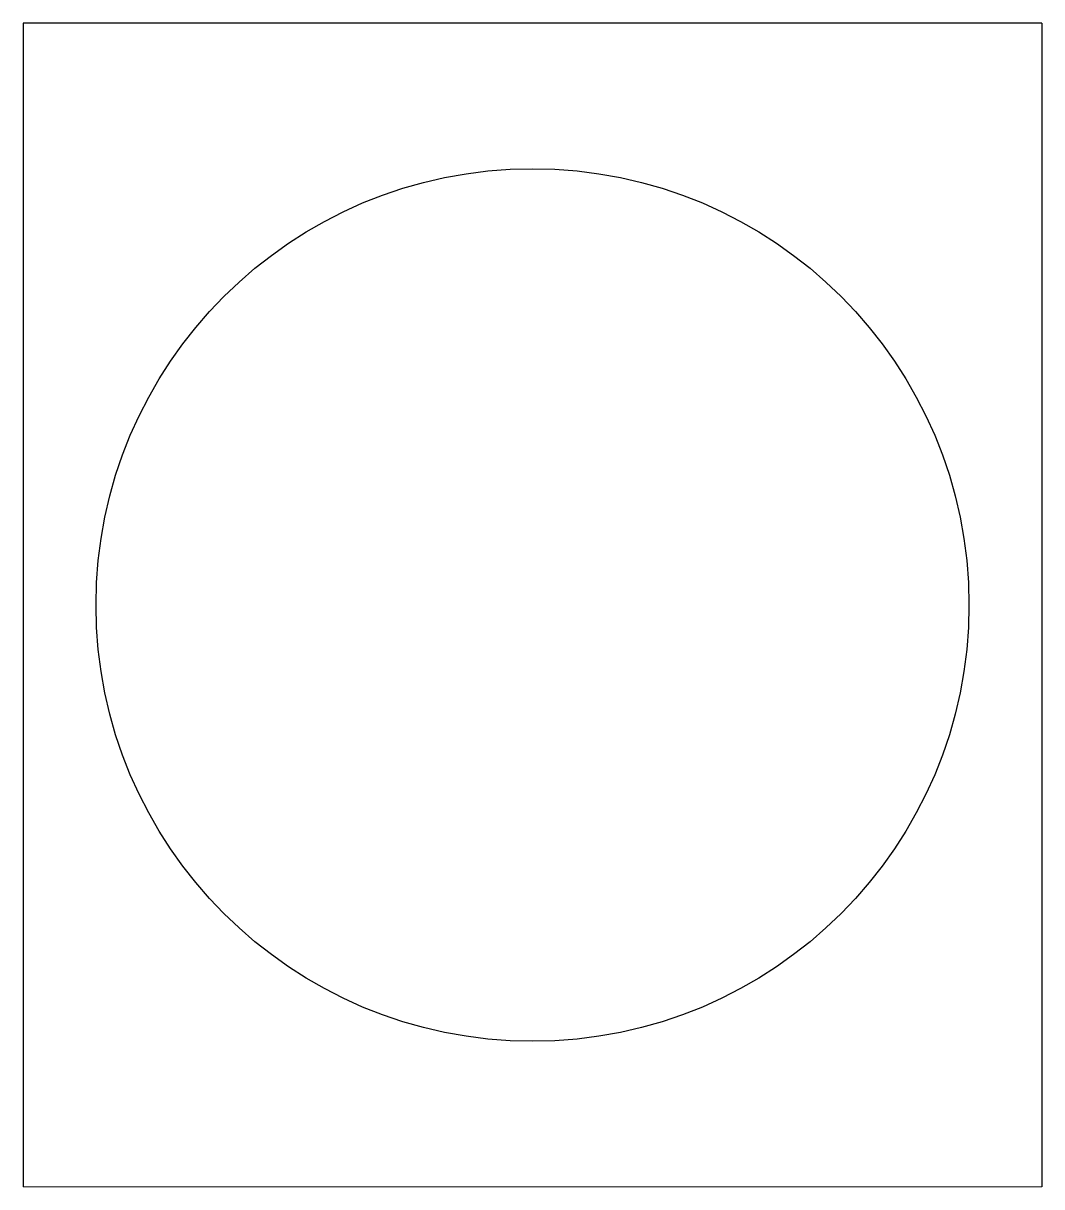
# Model space of a CAD drawing. Header units: inches. Extents: x 92.73 to 99.73, y 397.77 to 405.77.
import ezdxf

# ---------------------------------------------------------------- set-up
doc = ezdxf.new("R2010")
doc.units = ezdxf.units.IN
doc.header["$MEASUREMENT"] = 0
doc.layers.add('A201-Floorplan-2nd-floor', color=7, linetype='Continuous', lineweight=9)

msp = doc.modelspace()

# ---------------------------------------------------------------- linework, layer by layer
at = {"layer": 'A201-Floorplan-2nd-floor', "lineweight": 30}
for p, q in [((92.7285, 405.7732), (92.7285, 397.7732)), ((99.7285, 405.7732), (92.7285, 405.7732)), ((99.7285, 405.7732), (99.7285, 397.7732))]:
    msp.add_line(p, q, dxfattribs=at)
at = {"layer": 'A201-Floorplan-2nd-floor', "lineweight": 5}
msp.add_line((92.7285, 397.7732), (99.7285, 397.7732), dxfattribs=at)
at = {"layer": 'A201-Floorplan-2nd-floor', "lineweight": 30}
msp.add_circle((96.2285, 401.7732), 3, dxfattribs=at)

doc.saveas('drawing.dxf')
